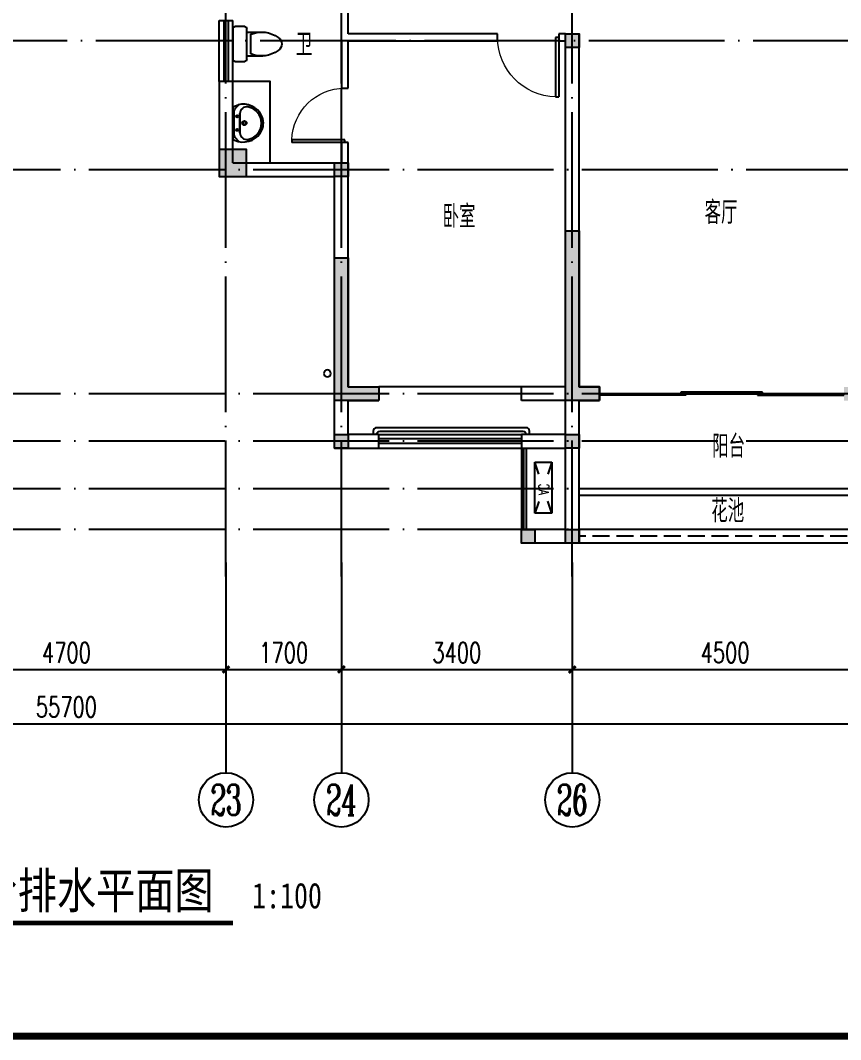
# Model space of a CAD drawing. Extents: x -287580 to -53108, y -522338 to -82629.
# Drawn here: x -227036 to -214957, y -445266 to -430251 of the extents above; entities that cross this region are included whole.
import ezdxf
from ezdxf.enums import TextEntityAlignment as Align

# ---------------------------------------------------------------- set-up
doc = ezdxf.new("R2010")
doc.units = 0
doc.header["$LTSCALE"] = 1000
doc.header["$MEASUREMENT"] = 0
doc.linetypes.add('DASH', pattern=[0.35, 0.25, -0.1])
doc.linetypes.add('DOTE', pattern=[2.42, 2, -0.2, 0.02, -0.2])
for name, color, linetype in [('AXIS', 3, 'Continuous'), ('AXIS_TEXT', 7, 'Continuous'), ('DIM_SYMB', 99, 'Continuous'), ('DOTE', 99, 'Continuous'), ('kan', 146, 'Continuous'), ('KTIAO', 124, 'Continuous'), ('PUB_TEXT', 7, 'Continuous'), ('PUB_TITLE', 146, 'Continuous'), ('WALL', 9, 'Continuous'), ('WINDOW', 99, 'Continuous'), ('填充', 8, 'Continuous'), ('家具', 187, 'Continuous'), ('栏杆', 169, 'Continuous'), ('表格', 157, 'Continuous')]:
    doc.layers.add(name, color=color, linetype=linetype)
doc.layers.add('RENDERING', color=125, linetype='Continuous', lineweight=13)
doc.styles.add('-宋体', font='', dxfattribs={"width": 0.8})
doc.styles.add('_ROMANC', font='romanc__.ttf', dxfattribs={"width": 0.700005})
doc.styles.add('_TCH_AXIS', font='COMPLEX', dxfattribs={"bigfont": 'GBCBIG'})
doc.styles.add('_TCH_DIM_T3', font='SIMPLEX', dxfattribs={"width": 0.705882, "bigfont": 'GBCBIG'})
doc.styles.add('COMPLEX', font='COMPLEX')
doc.styles.add('DIM_FONT', font='simplex_.ttf', dxfattribs={"width": 0.7, "bigfont": 'GBCBIG'})
doc.styles.get("Standard").update_dxf_attribs({"font": 'gbenor.shx', "bigfont": 'gbcbig.shx'})
doc.styles.get('-宋体').set_extended_font_data('SimSun')
doc.dimstyles.new('_TCH_ARCH&&100', dxfattribs={"dimtxt": 297.5, "dimasz": 100, "dimexe": 250, "dimexo": 300, "dimgap": 100, "dimtad": 1, "dimdec": 0, "dimzin": 0, "dimdsep": 46, "dimtxsty": '_TCH_DIM_T3', "dimblk": 'ARCHTICK', "dimcen": 0.09, "dimclrt": 7, "dimazin": 2, "dimtfac": 1, "dimtdec": 0, "dimtix": 1, "dimtmove": 2, "dimatfit": 3, "dimfxl": 0, "dimtolj": 1, "dimtzin": 0, "dimarcsym": 0})

# ---------------------------------------------------------------- blocks, each defined once
blk = doc.blocks.new('90304092557924')
at = {"layer": 'KTIAO', "color": 99}
for p, q in [((-375, 125), (-198, 66)), ((-375, 125), (-375, -125)), ((375, 125), (-375, 125)), ((375, 125), (198, 66)), ((375, -125), (375, 125)), ((-203, -68), (-375, -125)), ((-375, -125), (375, -125)), ((200, -67), (375, -125))]:
    blk.add_line(p, q, dxfattribs=at)
at = {"layer": 'KTIAO', "color": 99, "style": '_ROMANC', "width": 0.7}
blk.add_text('AC', height=148.6, dxfattribs=at).set_placement((-113, -66))
at = {"layer": 'KTIAO', "color": 99, "style": 'DIM_FONT', "oblique": 0, "width": 0.6, "flags": 9}
for tag in ['XSIZE', 'YSIZE']:
    blk.add_attdef(tag, (-375, -125), '', height=0.5, dxfattribs=at)
blk = doc.blocks.new('A$C6A1B0631')
at = {"layer": '家具'}
for p, q in [((0, 527), (0, 667)), ((30, 697), (470, 697)), ((500, 667), (500, 527)), ((470, 497), (30, 497)), ((80, 497), (80, 267)), ((420, 497), (420, 267)), ((390, 437), (110, 437))]:
    blk.add_line(p, q, dxfattribs=at)
for centre, radius, start, end in [((30, 667), 30, 90, 180), ((470, 667), 30, 0, 90), ((30, 527), 30, 180, 270), ((470, 527), 30, 270, 0), ((477, 284), 398, 157.4505, 216.6381), ((23, 284), 398, 323.3619, 22.5495), ((250, 108), 110, 213.4509, 326.5491)]:
    blk.add_arc(centre, radius, start, end, dxfattribs=at)
blk = doc.blocks.new('M_E6')
for p, q in [((-240, 0), (-270, -79)), ((240, 0), (-240, 0)), ((-237, 0), (239, 0)), ((240, 0), (270, -79)), ((-213, -36), (-271, -91)), ((-179, -23), (181, -23)), ((141, -105), (-141, -105)), ((-141, -105), (141, -105)), ((217, -37), (274, -95))]:
    blk.add_line(p, q)
for centre, radius in [((-99, -65), 16.3), ((2, -172), 31.6), ((2, -172), 23), ((101, -65), 16.3)]:
    blk.add_circle(centre, radius)
for centre, radius, start, end in [((28, -152), 307, 166.1751, 244.7296), ((-141, -205), 100, 90, 190.5602), ((-179, -73), 50, 90, 133.181), ((-28, -152), 307, 297.0639, 13.8249), ((141, -205), 100, 349.4398, 90), ((181, -73), 50, 44.5607, 90), ((0, -179), 243, 190.5602, 349.4398), ((0, -201), 250, 245.8071, 296.4628), ((28, -152), 307, 266.589, 266.5936)]:
    blk.add_arc(centre, radius, start, end)
at = {"width": 0.8, "flags": 9}
for tag in ['XSIZE', 'YSIZE']:
    blk.add_attdef(tag, (0, 0), '', height=0.5, dxfattribs=at)
blk = doc.blocks.new('TRHH')
at = {"color": 6}
blk.add_circle((-230201, -471151), 50, dxfattribs=at)
blk = doc.blocks.new('A$C72E5532A')
at = {"layer": '填充'}
for points in [[(5100, 7500), (5300, 7500), (5300, 7300), (5100, 7300)], [(1700, 5600), (1900, 5600), (1900, 5400), (1700, 5400)], [(1700, 1600), (1900, 1600), (1900, 1400), (1700, 1400)], [(5100, 1600), (5300, 1600), (5300, 1400), (5100, 1400)], [(4450, 200), (4650, 200), (4650, 0), (4450, 0)], [(5100, 200), (5300, 200), (5300, 0), (5100, 0)]]:
    blk.add_hatch(color=256, dxfattribs=at).paths.add_polyline_path(points)
at = {"color": 6}
for points in [[(5100, 7500), (5300, 7500), (5300, 7300), (5100, 7300)], [(1700, 5600), (1900, 5600), (1900, 5400), (1700, 5400)], [(1700, 1600), (1900, 1600), (1900, 1400), (1700, 1400)], [(5100, 1600), (5300, 1600), (5300, 1400), (5100, 1400)], [(4450, 200), (4650, 200), (4650, 0), (4450, 0)], [(5100, 200), (5300, 200), (5300, 0), (5100, 0)]]:
    blk.add_lwpolyline(points, close=True, dxfattribs=at)
blk = doc.blocks.new('A$C17F555B1')
at = {"layer": '填充'}
h = blk.add_hatch(color=256, dxfattribs=at)
h.dxf.hatch_style = 1
h.paths.add_polyline_path([(55300, 3700), (55300, 3300), (55700, 3300), (55700, 3700)])
h.paths.add_polyline_path([(30100, 3700), (30100, 3300), (30500, 3300), (30500, 3700)])
h.paths.add_polyline_path([(25600, 3300), (25600, 3700), (25200, 3700), (25200, 3300)])
h.paths.add_polyline_path([(400, 3300), (400, 3700), (0, 3700), (0, 3300)])
h.paths.add_polyline_path([(45350, 10300), (45350, 8200), (45150, 8200), (45150, 10500), (45700, 10500), (45700, 10300)])
h.paths.add_polyline_path([(10550, 10500), (10550, 8200), (10350, 8200), (10350, 10300), (10000, 10300), (10000, 10500)])
h.paths.add_polyline_path([(5600, 0), (5100, 0), (5100, 2500), (5300, 2500), (5300, 200), (5600, 200)])
h.paths.add_polyline_path([(20500, 0), (20000, 0), (20000, 200), (20300, 200), (20300, 2500), (20500, 2500)])
h.paths.add_polyline_path([(35700, 0), (35200, 0), (35200, 2500), (35400, 2500), (35400, 200), (35700, 200)])
h.paths.add_polyline_path([(50600, 0), (50100, 0), (50100, 200), (50400, 200), (50400, 2500), (50600, 2500)])
h.paths.add_polyline_path([(54000, 0), (53350, 0), (53350, 200), (53800, 200), (53800, 2100), (54000, 2100)])
h.paths.add_polyline_path([(32450, 0), (31800, 0), (31800, 2100), (32000, 2100), (32000, 200), (32450, 200)])
h.paths.add_polyline_path([(23900, 0), (23250, 0), (23250, 200), (23700, 200), (23700, 2100), (23900, 2100)])
h.paths.add_polyline_path([(2350, 0), (1700, 0), (1700, 2100), (1900, 2100), (1900, 200), (2350, 200)])
h.paths.add_polyline_path([(50600, 9800), (50600, 6700), (51150, 6700), (51150, 6500), (50400, 6500), (50400, 9800), (50400, 10300), (50100, 10300), (50100, 10500), (50600, 10500), (50600, 10000), (50950, 10000), (50950, 9800)])
h.paths.add_polyline_path([(35400, 10300), (35400, 9800), (35400, 6500), (34650, 6500), (34650, 6700), (35200, 6700), (35200, 9800), (34850, 9800), (34850, 10000), (35200, 10000), (35200, 10500), (35700, 10500), (35700, 10300)])
h.paths.add_polyline_path([(20500, 10500), (20500, 10000), (20850, 10000), (20850, 9800), (20500, 9800), (20500, 6700), (21050, 6700), (21050, 6500), (20300, 6500), (20300, 9800), (20300, 10300), (20000, 10300), (20000, 10500)])
h.paths.add_polyline_path([(5300, 9800), (5300, 6500), (4550, 6500), (4550, 6700), (5100, 6700), (5100, 9800), (4750, 9800), (4750, 10000), (5100, 10000), (5100, 10500), (5600, 10500), (5600, 10300), (5300, 10300)])
h.paths.add_polyline_path([(15050, 10300), (13250, 10300), (13250, 8900), (13050, 8900), (13050, 10500), (15250, 10500), (15250, 9900), (15050, 9900)])
h.paths.add_polyline_path([(40650, 10300), (40650, 9900), (40450, 9900), (40450, 10500), (42650, 10500), (42650, 8900), (42450, 8900), (42450, 10300)])
h.paths.add_polyline_path([(39900, 1900), (39900, 1000), (40400, 1000), (40400, 800), (39900, 800), (39900, 0), (39300, 0), (39300, 200), (39700, 200), (39700, 1000), (39700, 1900)])
h.paths.add_polyline_path([(46100, 1900), (46100, 1000), (46100, 200), (46500, 200), (46500, 0), (45900, 0), (45900, 800), (45400, 800), (45400, 1000), (45900, 1000), (45900, 1900)])
h.paths.add_polyline_path([(40650, 5400), (40650, 5100), (41300, 5100), (41300, 4100), (41100, 4100), (41100, 4900), (40450, 4900), (39900, 4900), (39900, 4800), (39700, 4800), (39700, 5100), (40450, 5100), (40450, 5400)])
h.paths.add_polyline_path([(45350, 5400), (45350, 5100), (46100, 5100), (46100, 4800), (45900, 4800), (45900, 4900), (45350, 4900), (44700, 4900), (44700, 4100), (44500, 4100), (44500, 5100), (45150, 5100), (45150, 5400)])
h.paths.add_polyline_path([(30750, 9800), (30300, 9800), (30300, 6700), (30700, 6700), (30700, 6500), (30100, 6500), (30100, 10000), (30750, 10000)])
h.paths.add_polyline_path([(55700, 10000), (55700, 6500), (55100, 6500), (55100, 6700), (55500, 6700), (55500, 9800), (55050, 9800), (55050, 10000)])
h.paths.add_polyline_path([(16000, 1900), (16000, 1000), (16000, 200), (16400, 200), (16400, 0), (15800, 0), (15800, 800), (15300, 800), (15300, 1000), (15800, 1000), (15800, 1900)])
h.paths.add_polyline_path([(9800, 1900), (9800, 1000), (10300, 1000), (10300, 800), (9800, 800), (9800, 0), (9200, 0), (9200, 200), (9600, 200), (9600, 1000), (9600, 1900)])
h.paths.add_polyline_path([(15250, 5400), (15250, 5100), (16000, 5100), (16000, 4800), (15800, 4800), (15800, 4900), (15250, 4900), (14600, 4900), (14600, 4100), (14400, 4100), (14400, 5100), (15050, 5100), (15050, 5400)])
h.paths.add_polyline_path([(10550, 5400), (10550, 5100), (11200, 5100), (11200, 4100), (11000, 4100), (11000, 4900), (10350, 4900), (9800, 4900), (9800, 4800), (9600, 4800), (9600, 5100), (10350, 5100), (10350, 5400)])
h.paths.add_polyline_path([(25400, 9800), (24950, 9800), (24950, 10000), (25600, 10000), (25600, 6500), (25000, 6500), (25000, 6700), (25400, 6700)])
h.paths.add_polyline_path([(200, 9800), (200, 6700), (600, 6700), (600, 6500), (0, 6500), (0, 10000), (650, 10000), (650, 9800)])
at = {"color": 3}
for points in [[(30100, 3700), (30100, 3300), (30500, 3300), (30500, 3700)], [(35700, 0), (35200, 0), (35200, 2500), (35400, 2500), (35400, 200), (35700, 200)], [(32450, 0), (31800, 0), (31800, 2100), (32000, 2100), (32000, 200), (32450, 200)]]:
    blk.add_lwpolyline(points, close=True, dxfattribs=at)
blk = doc.blocks.new('_ArchTick')
at = {"color": 0, "linetype": 'ByBlock', "const_width": 0.4}
blk.add_lwpolyline([(-0.5, -0.5), (0.5, 0.5)], dxfattribs=at)
blk = doc.blocks.new('*D336')
at = {"layer": 'AXIS', "color": 0, "lineweight": -2}
for p, q in [((-228709, -438237), (-228709, -440063)), ((-224009, -438237), (-224009, -440063)), ((-228709, -439813), (-224009, -439813))]:
    blk.add_line(p, q, dxfattribs=at)
at = {"layer": 'Defpoints', "color": 0}
for p in [(-228709, -437937), (-224009, -437937), (-224009, -439813)]:
    blk.add_point(p, dxfattribs=at)
at = {"layer": 'AXIS', "color": 0, "lineweight": -2, "xscale": 100, "yscale": 100, "zscale": 100, "rotation": 180}
blk.add_blockref('_ArchTick', (-228709, -439813), dxfattribs=at)
at = {"layer": 'AXIS', "color": 0, "lineweight": -2, "xscale": 100, "yscale": 100, "zscale": 100}
blk.add_blockref('_ArchTick', (-224009, -439813), dxfattribs=at)
at = {"layer": 'AXIS', "color": 7, "insert": (-226359, -439565), "char_height": 297.5, "attachment_point": 5, "style": '_TCH_DIM_T3'}
blk.add_mtext('\\A1;4700', dxfattribs=at)
blk = doc.blocks.new('*D337')
at = {"layer": 'AXIS', "color": 0, "lineweight": -2}
for p, q in [((-224009, -438237), (-224009, -440063)), ((-222309, -438237), (-222309, -440063)), ((-224009, -439813), (-222309, -439813))]:
    blk.add_line(p, q, dxfattribs=at)
at = {"layer": 'Defpoints', "color": 0}
for p in [(-224009, -437937), (-222309, -437937), (-222309, -439813)]:
    blk.add_point(p, dxfattribs=at)
at = {"layer": 'AXIS', "color": 0, "lineweight": -2, "xscale": 100, "yscale": 100, "zscale": 100, "rotation": 180}
blk.add_blockref('_ArchTick', (-224009, -439813), dxfattribs=at)
at = {"layer": 'AXIS', "color": 0, "lineweight": -2, "xscale": 100, "yscale": 100, "zscale": 100}
blk.add_blockref('_ArchTick', (-222309, -439813), dxfattribs=at)
at = {"layer": 'AXIS', "color": 7, "insert": (-223159, -439565), "char_height": 297.5, "attachment_point": 5, "style": '_TCH_DIM_T3'}
blk.add_mtext('\\A1;1700', dxfattribs=at)
blk = doc.blocks.new('*D338')
at = {"layer": 'AXIS', "color": 0, "lineweight": -2}
for p, q in [((-222309, -438237), (-222309, -440063)), ((-218909, -438237), (-218909, -440063)), ((-222309, -439813), (-218909, -439813))]:
    blk.add_line(p, q, dxfattribs=at)
at = {"layer": 'Defpoints', "color": 0}
for p in [(-222309, -437937), (-218909, -437937), (-218909, -439813)]:
    blk.add_point(p, dxfattribs=at)
at = {"layer": 'AXIS', "color": 0, "lineweight": -2, "xscale": 100, "yscale": 100, "zscale": 100, "rotation": 180}
blk.add_blockref('_ArchTick', (-222309, -439813), dxfattribs=at)
at = {"layer": 'AXIS', "color": 0, "lineweight": -2, "xscale": 100, "yscale": 100, "zscale": 100}
blk.add_blockref('_ArchTick', (-218909, -439813), dxfattribs=at)
at = {"layer": 'AXIS', "color": 7, "insert": (-220609, -439565), "char_height": 297.5, "attachment_point": 5, "style": '_TCH_DIM_T3'}
blk.add_mtext('\\A1;3400', dxfattribs=at)
blk = doc.blocks.new('*D339')
at = {"layer": 'AXIS', "color": 0, "lineweight": -2}
for p, q in [((-218909, -438237), (-218909, -440063)), ((-214409, -438237), (-214409, -440063)), ((-218909, -439813), (-214409, -439813))]:
    blk.add_line(p, q, dxfattribs=at)
at = {"layer": 'Defpoints', "color": 0}
for p in [(-218909, -437937), (-214409, -437937), (-214409, -439813)]:
    blk.add_point(p, dxfattribs=at)
at = {"layer": 'AXIS', "color": 0, "lineweight": -2, "xscale": 100, "yscale": 100, "zscale": 100, "rotation": 180}
blk.add_blockref('_ArchTick', (-218909, -439813), dxfattribs=at)
at = {"layer": 'AXIS', "color": 0, "lineweight": -2, "xscale": 100, "yscale": 100, "zscale": 100}
blk.add_blockref('_ArchTick', (-214409, -439813), dxfattribs=at)
at = {"layer": 'AXIS', "color": 7, "insert": (-216659, -439565), "char_height": 297.5, "attachment_point": 5, "style": '_TCH_DIM_T3'}
blk.add_mtext('\\A1;4500', dxfattribs=at)
blk = doc.blocks.new('*D346')
at = {"layer": 'AXIS', "color": 0, "lineweight": -2}
for p, q in [((-254209, -438237), (-254209, -440863)), ((-198509, -438237), (-198509, -440863)), ((-254209, -440613), (-198509, -440613))]:
    blk.add_line(p, q, dxfattribs=at)
at = {"layer": 'Defpoints', "color": 0}
for p in [(-254209, -437937), (-198509, -437937), (-198509, -440613)]:
    blk.add_point(p, dxfattribs=at)
at = {"layer": 'AXIS', "color": 0, "lineweight": -2, "xscale": 100, "yscale": 100, "zscale": 100, "rotation": 180}
blk.add_blockref('_ArchTick', (-254209, -440613), dxfattribs=at)
at = {"layer": 'AXIS', "color": 0, "lineweight": -2, "xscale": 100, "yscale": 100, "zscale": 100}
blk.add_blockref('_ArchTick', (-198509, -440613), dxfattribs=at)
at = {"layer": 'AXIS', "color": 7, "insert": (-226359, -440365), "char_height": 297.5, "attachment_point": 5, "style": '_TCH_DIM_T3'}
blk.add_mtext('\\A1;55700', dxfattribs=at)
blk = doc.blocks.new('$DorLib2D$00000132')
at = {"color": 0, "linetype": 'Continuous'}
for p, q in [((-0.5, 0.1042), (-0.5, 0)), ((-0.1467, 0.1042), (-0.5, 0.1042)), ((-0.1467, 0), (-0.1467, 0.1042)), ((0.1467, 0.1042), (0.5, 0.1042)), ((0.1467, 0), (0.1467, 0.1042)), ((0.5, 0.1042), (0.5, 0)), ((-0.5, 0), (-0.1467, 0)), ((-0.1667, 0), (0.1667, 0)), ((-0.1667, -0.1042), (-0.1667, 0)), ((0.5, 0), (0.1467, 0)), ((0.1667, 0), (0.1667, -0.1042)), ((0.1667, -0.1042), (-0.1667, -0.1042))]:
    blk.add_line(p, q, dxfattribs=at)
blk = doc.blocks.new('$DorLib2D$00000001')
for p, q in [((0.45, 0.975), (0.5, 0.975)), ((0.45, 0), (0.45, 0.975)), ((0.5, 0), (0.5, 0.975)), ((0.5, 0), (0.45, 0))]:
    blk.add_line(p, q)
at = {"lineweight": 13}
blk.add_arc((0.475, 0), 0.975, 91.4693, 180, dxfattribs=at)
blk = doc.blocks.new('$WINLIB2D$00000001')
at = {"color": 0}
for points in [[(-0.5, 0.5), (-0.5, -0.5)], [(-0.5, 0.5), (0.5, 0.5)], [(0.5, -0.5), (0.5, 0.5)], [(0.5, 0.1667), (-0.5, 0.1667)], [(0.5, -0.1667), (-0.5, -0.1667)], [(-0.5, -0.5), (0.5, -0.5)]]:
    blk.add_lwpolyline(points, dxfattribs=at)
blk = doc.blocks.new('_AXISO')
blk.add_circle((0, 0), 0.5)
at = {"layer": 'AXIS_TEXT', "style": 'COMPLEX', "width": 1.041667}
blk.add_attdef('A', text='', height=0.56, dxfattribs=at).set_placement((-0.25, -0.28), (0.25, -0.28), align=Align.FIT)

msp = doc.modelspace()

# ---------------------------------------------------------------- linework, layer by layer
at = {"layer": 'AXIS'}
for p, q in [((-224008.8, -439891.3), (-224008.8, -441333.5)), ((-222308.8, -439891.3), (-222308.8, -441333.5)), ((-218908.8, -439891.3), (-218908.8, -441333.5))]:
    msp.add_line(p, q, dxfattribs=at)
at = {"layer": 'DIM_SYMB', "color": 3, "const_width": 70}
msp.add_lwpolyline([(-229960, -443549.4), (-223903.4, -443549.4)], dxfattribs=at)
at = {"layer": 'DOTE', "linetype": 'DOTE'}
for p, q in [((-224008.8, -438442), (-224008.8, -422172.4)), ((-218908.8, -438442), (-218908.8, -422172.4)), ((-222308.8, -438442), (-222308.8, -429250.9)), ((-197306.1, -430550.9), (-233808.8, -430550.9)), ((-197406.7, -432450.9), (-230408.8, -432450.9)), ((-197406.7, -435750.9), (-255580, -435750.9)), ((-197406.7, -436450.9), (-255580, -436450.9)), ((-197406.7, -437150.9, 0), (-255580, -437150.9, 0)), ((-197406.7, -437750.9, 0), (-255580, -437750.9, 0))]:
    msp.add_line(p, q, dxfattribs=at)
at = {"layer": 'kan'}
msp.add_line((-219658.8, -436550.9), (-219658.8, -437750.9), dxfattribs=at)
at = {"layer": 'kan', "color": 124, "elevation": 0}
for points in [[(-214508.8, -437150.9), (-218808.8, -437150.9), (-218808.8, -437150.9)], [(-214508.8, -437250.9), (-218808.8, -437250.9)]]:
    msp.add_lwpolyline(points, dxfattribs=at)
at = {"layer": 'kan'}
for points in [[(-214508.8, -437750.9), (-218808.8, -437750.9)], [(-214508.8, -437950.9), (-218808.8, -437950.9)]]:
    msp.add_lwpolyline(points, dxfattribs=at)
at = {"layer": 'kan', "linetype": 'DASH'}
msp.add_lwpolyline([(-214508.8, -437850.9), (-218808.8, -437850.9)], dxfattribs=at)
at = {"layer": 'PUB_TITLE', "const_width": 100}
msp.add_lwpolyline([(-262742.7, -445215.5), (-182142.7, -445215.5), (-182142.7, -387815.5), (-262742.7, -387815.5)], close=True, dxfattribs=at)
at = {"layer": 'WALL'}
for p, q in [((-222308.8, -430550.9), (-222308.8, -429350.9)), ((-222208.8, -430450.9), (-222208.8, -429350.9)), ((-220008.8, -430450.9), (-222208.8, -430450.9)), ((-220008.8, -430550.9), (-220008.8, -430450.9)), ((-219008.8, -430450.9), (-219108.8, -430450.9)), ((-219108.8, -430450.9), (-219108.8, -430550.9)), ((-219008.8, -430450.9), (-219008.8, -430450.9)), ((-219008.8, -430450.9), (-218808.8, -430450.9)), ((-218808.8, -430550.9), (-218808.8, -430450.9)), ((-222308.8, -430550.9), (-222308.8, -431250.9)), ((-222208.8, -430550.9), (-220008.8, -430550.9)), ((-222208.8, -431250.9), (-222208.8, -430550.9)), ((-219108.8, -430550.9), (-219008.8, -430550.9)), ((-219008.8, -435650.9), (-219008.8, -430550.9)), ((-218808.8, -435650.9), (-218808.8, -430550.9)), ((-223908.8, -431150.9), (-224108.8, -431150.9)), ((-224108.8, -431150.9), (-224108.8, -432550.9)), ((-223908.8, -432350.9), (-223908.8, -431150.9)), ((-222308.8, -431250.9), (-222208.8, -431250.9)), ((-222208.8, -432050.9), (-222308.8, -432050.9)), ((-222308.8, -432050.9), (-222308.8, -432350.9)), ((-222208.8, -432450.9), (-222208.8, -432050.9)), ((-223908.8, -432350.9), (-222308.8, -432350.9)), ((-224108.8, -432550.9), (-222408.8, -432550.9)), ((-222408.8, -435750.9), (-222408.8, -432550.9)), ((-222208.8, -435650.9), (-222208.8, -432450.9)), ((-222208.8, -435650.9), (-221758.8, -435650.9)), ((-221758.8, -435650.9), (-221758.8, -435850.9)), ((-219008.8, -435650.9), (-219658.8, -435650.9)), ((-219658.8, -435850.9), (-219658.8, -435650.9)), ((-218508.8, -435650.9), (-218808.8, -435650.9)), ((-218508.8, -435850.9), (-218508.8, -435650.9)), ((-222408.8, -436550.9), (-222408.8, -435750.9)), ((-222208.8, -436350.9), (-222208.8, -435850.9)), ((-222208.8, -435850.9), (-221758.8, -435850.9)), ((-219008.8, -435850.9), (-219658.8, -435850.9)), ((-219008.8, -436350.9), (-219008.8, -435850.9)), ((-218808.8, -435850.9), (-218508.8, -435850.9)), ((-218808.8, -436450.9), (-218808.8, -435850.9)), ((-221758.8, -436350.9), (-222208.8, -436350.9)), ((-221758.8, -436550.9), (-221758.8, -436350.9)), ((-219008.8, -436350.9), (-219658.8, -436350.9)), ((-219658.8, -436350.9), (-219658.8, -436550.9)), ((-218808.8, -437950.9), (-218808.8, -436450.9)), ((-222408.8, -436550.9), (-221758.8, -436550.9)), ((-219658.8, -436550.9), (-219008.8, -436550.9)), ((-219008.8, -437750.9), (-219008.8, -436550.9)), ((-219008.8, -437750.9), (-219658.8, -437750.9)), ((-219658.8, -437950.9), (-219658.8, -437750.9)), ((-218808.8, -437950.9), (-219658.8, -437950.9))]:
    msp.add_line(p, q, dxfattribs=at)
at = {"layer": 'WINDOW'}
for p, q in [((-222308.8, -432050.9, 0), (-222308.8, -431250.9, 0)), ((-219658.8, -435650.9), (-221758.8, -435650.9))]:
    msp.add_line(p, q, dxfattribs=at)
at = {"layer": '家具'}
msp.add_lwpolyline([(-223908.8, -432350.9), (-223358.8, -432350.9), (-223358.8, -431450.9), (-223358.8, -431150.9), (-223908.8, -431150.9)], dxfattribs=at)
at = {"layer": '栏杆'}
for p, q in [((-219628.8, -436550.9), (-219628.8, -437750.9)), ((-219588.8, -436550.9), (-219588.8, -437750.9))]:
    msp.add_line(p, q, dxfattribs=at)
for points in [[(-219538.8, -436350.9), (-219538.8, -436300.9, 0.4142136), (-219588.8, -436250.9), (-221788.8, -436250.9, 0.4142136), (-221838.8, -436300.9), (-221838.8, -436350.9)], [(-221788.8, -436350.9), (-221788.8, -436350.9, -0.4142136), (-221738.8, -436300.9), (-219638.8, -436300.9, -0.4142136), (-219588.8, -436350.9), (-219588.8, -436350.9)]]:
    msp.add_lwpolyline(points, format="xyb", dxfattribs=at)

# ---------------------------------------------------------------- block references
at = {"color": 99, "xscale": -1}
msp.add_blockref('TRHH', (-452717.6, 35700), dxfattribs=at)
at = {"layer": 'AXIS'}
ref = msp.add_blockref('_AXISO', (-224008.8, -441733.5), dxfattribs=dict(at, xscale=800, yscale=800, zscale=800))
ref.add_attrib('A', '23', dxfattribs={"layer": 'AXIS_TEXT', "height": 452.55, "style": '_TCH_AXIS', "width": 0.617647}).set_placement((-224235.1, -441959.8), (-223782.5, -441959.8), align=Align.FIT)
ref = msp.add_blockref('_AXISO', (-222308.8, -441733.5), dxfattribs=dict(at, xscale=800, yscale=800, zscale=800))
ref.add_attrib('A', '24', dxfattribs={"layer": 'AXIS_TEXT', "height": 452.55, "style": '_TCH_AXIS', "width": 0.583333}).set_placement((-222535.1, -441959.8), (-222082.5, -441959.8), align=Align.FIT)
ref = msp.add_blockref('_AXISO', (-218908.8, -441733.5), dxfattribs=dict(at, xscale=800, yscale=800, zscale=800))
ref.add_attrib('A', '26', dxfattribs={"layer": 'AXIS_TEXT', "height": 452.55, "style": '_TCH_AXIS', "width": 0.617647}).set_placement((-219135.1, -441959.8), (-218682.5, -441959.8), align=Align.FIT)
at = {"layer": 'RENDERING', "xscale": -1, "rotation": 270}
msp.add_blockref('90304092557924', (-219334.9, -437133.9), dxfattribs=at)
at = {"layer": 'WINDOW'}
for name, p, xscale, yscale, zscale, rotation in [('$WINLIB2D$00000001', (-224008.8, -430700.9), -900, 200, -900, 270), ('$DorLib2D$00000001', (-222258.8, -431650.9), -800, 800, -800, 90), ('$WINLIB2D$00000001', (-220708.8, -436450.9), 2100, -200, 2100, 359.9999999999843)]:
    msp.add_blockref(name, p, dxfattribs=dict(at, xscale=xscale, yscale=yscale, zscale=zscale, rotation=rotation))
for name, p, xscale, yscale, zscale in [('$DorLib2D$00000001', (-219558.8, -430500.9), 900, -900, 900), ('$DorLib2D$00000132', (-216708.8, -435750.9), 3600, -200, 3600)]:
    msp.add_blockref(name, p, dxfattribs=dict(at, xscale=xscale, yscale=yscale, zscale=zscale))
at = {"layer": '家具', "xscale": -1.03000020980835, "yscale": 1.03000020980835, "zscale": 1.03000020980835, "rotation": 90}
msp.add_blockref('A$C6A1B0631', (-223190.7, -430341.4), dxfattribs=at)
at = {"layer": '家具', "rotation": 90.00000000000001}
msp.add_blockref('M_E6', (-223908.8, -431765), dxfattribs=at)
at = {"layer": '表格'}
for name, p in [('A$C72E5532A', (-224108.8, -437950.9)), ('A$C17F555B1', (-254208.8, -435850.9))]:
    msp.add_blockref(name, p, dxfattribs=at)

# ---------------------------------------------------------------- texts
at = {"layer": 'DIM_SYMB', "color": 7, "style": '-宋体', "width": 0.8}
for s, height, p in [('四～八层给排水平面图', 528.69, (-229960, -443332.6, 0)), ('1:100', 377.64, (-223623.4, -443332.6, 0))]:
    msp.add_text(s, height=height, dxfattribs=at).set_placement(p)
at = {"layer": 'PUB_TEXT'}
for s, height, p in [('卫', 337.6, (-222978.9, -430777.4)), ('卧室', 337.59, (-220819.7, -433308.3, 0)), ('客厅', 337.59, (-216960.4, -433249.3, 0)), ('阳台', 337.59, (-216849.7, -436695.2, 0)), ('花池', 337.59, (-216862.8, -437646.2, 0))]:
    msp.add_text(s, height=height, dxfattribs=at).set_placement(p)

# ---------------------------------------------------------------- dimensions: what is measured, and where the dimension line sits
at = {"layer": 'AXIS'}
for p1, p2, distance, picture, middle in [((-254208.8, -437936.5), (-198508.8, -437936.5), -2677, '*D346', (-226358.8, -440364.7)), ((-228708.8, -437936.5), (-224008.8, -437936.5), -1877, '*D336', (-226358.8, -439564.7)), ((-224008.8, -437936.5), (-222308.8, -437936.5), -1877, '*D337', (-223158.8, -439564.7)), ((-222308.8, -437936.5), (-218908.8, -437936.5), -1877, '*D338', (-220608.8, -439564.7)), ((-218908.8, -437936.5), (-214408.8, -437936.5), -1877, '*D339', (-216658.8, -439564.7))]:
    dim = msp.add_aligned_dim(p1=p1, p2=p2, distance=distance, dimstyle='_TCH_ARCH&&100', dxfattribs=at)
    dim.commit()
    dim.dimension.update_dxf_attribs({"geometry": picture, "text_midpoint": middle})

doc.saveas('drawing.dxf')
